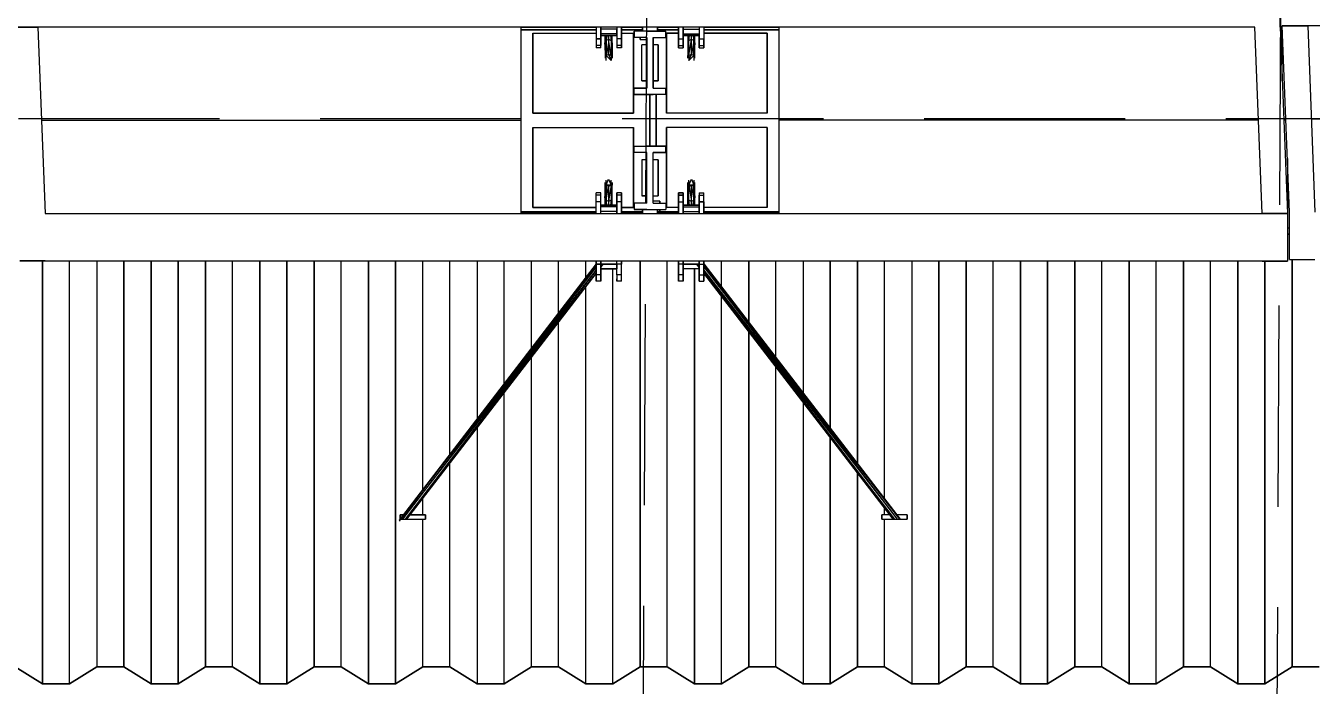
# Model space of a CAD drawing. Header units: millimetres. Extents: x -4997 to -4876, y -8737 to -8661.
# Drawn here: x -4962.114 to -4958.055, y -8702.814 to -8700.73 of the extents above; entities that cross this region are included whole.
import ezdxf

# ---------------------------------------------------------------- set-up
doc = ezdxf.new("R2010")
doc.units = ezdxf.units.MM
doc.header["$LTSCALE"] = 0.1
doc.linetypes.add('HIDDEN', pattern=[9.525, 6.35, -3.175])
for name, color, linetype in [('cobertura nova', 4, 'Continuous'), ('hachuras cobertura', 251, 'Continuous'), ('imagem', 7, 'Continuous'), ('layout cobertura', 251, 'Continuous')]:
    doc.layers.add(name, color=color, linetype=linetype)
picture_1 = doc.add_image_def('image1.jpg', size_in_pixel=(1920, 1080))

msp = doc.modelspace()

# ---------------------------------------------------------------- linework, layer by layer
at = {"layer": 'cobertura nova'}
for p, q in [((-4958.1558, -8700.5846), (-4958.1558, -8700.7346)), ((-4958.1558, -8700.5846), (-4958.1558, -8700.7346)), ((-4958.1558, -8700.7346), (-4958.1558, -8700.5846)), ((-4958.1262, -8701.3178), (-4958.1492, -8700.7299)), ((-4958.1492, -8700.7299), (-4958.0692, -8700.7299)), ((-4958.0692, -8700.7299), (-4958.1492, -8700.7299)), ((-4958.0692, -8700.7299), (-4958.1492, -8700.7299)), ((-4958.1492, -8700.7299), (-4958.0692, -8700.7299)), ((-4958.1492, -8700.7299), (-4958.1492, -8700.7299)), ((-4958.1492, -8700.9035), (-4958.1492, -8700.73)), ((-4958.0692, -8700.7299), (-4958.0462, -8701.3178)), ((-4954.2292, -8700.73), (-4958.0692, -8700.7299)), ((-4962.0758, -8700.7346), (-4962.1558, -8700.7346)), ((-4962.1558, -8700.7346), (-4962.0758, -8700.7346)), ((-4958.2358, -8700.7346), (-4962.0758, -8700.7346)), ((-4962.0758, -8700.7346), (-4962.0528, -8701.3224)), ((-4960.5514, -8700.7346), (-4960.3143, -8700.7346)), ((-4960.5514, -8700.7346), (-4960.5514, -8701.0285)), ((-4960.5514, -8700.7427), (-4960.3143, -8700.7427)), ((-4960.3143, -8700.7427), (-4960.5514, -8700.7427)), ((-4960.5142, -8701.0057), (-4960.5142, -8700.7532)), ((-4960.5142, -8700.7532), (-4960.3143, -8700.7533)), ((-4960.5142, -8701.0057), (-4960.5142, -8700.7532)), ((-4960.5142, -8700.7532), (-4960.5142, -8701.0057)), ((-4960.3143, -8700.7346), (-4960.3143, -8700.7714)), ((-4960.3143, -8700.7714), (-4960.3143, -8700.7928)), ((-4960.2998, -8700.7714), (-4960.3143, -8700.7714)), ((-4960.3143, -8700.7714), (-4960.2998, -8700.7714)), ((-4960.2998, -8700.7714), (-4960.2998, -8700.7346)), ((-4960.2998, -8700.7346), (-4960.2998, -8700.7714)), ((-4960.2487, -8700.7405), (-4960.2998, -8700.7405)), ((-4960.2487, -8700.756), (-4960.2998, -8700.756)), ((-4960.2487, -8700.7609), (-4960.2998, -8700.7609)), ((-4960.2998, -8700.7609), (-4960.2487, -8700.7609)), ((-4960.2998, -8700.7928), (-4960.2998, -8700.7714)), ((-4960.2998, -8700.7714), (-4960.2998, -8700.7928)), ((-4960.2863, -8700.7609), (-4960.2863, -8700.7839)), ((-4960.283, -8700.7609), (-4960.283, -8700.7765)), ((-4960.275, -8700.7734), (-4960.283, -8700.7765)), ((-4960.275, -8700.7734), (-4960.2764, -8700.7609)), ((-4960.275, -8700.7609), (-4960.275, -8700.7734)), ((-4960.2671, -8700.7765), (-4960.275, -8700.7734)), ((-4960.2671, -8700.8243), (-4960.275, -8700.7734)), ((-4960.275, -8700.7734), (-4960.275, -8700.8211)), ((-4960.2687, -8700.7609), (-4960.2671, -8700.7765)), ((-4960.2671, -8700.7609), (-4960.2671, -8700.7765)), ((-4960.2638, -8700.7839), (-4960.2638, -8700.7609)), ((-4960.2487, -8700.7346), (-4960.2487, -8700.7714)), ((-4960.2487, -8700.756), (-4960.2487, -8700.7405)), ((-4960.2487, -8700.7609), (-4960.2487, -8700.756)), ((-4960.2487, -8700.7714), (-4960.2487, -8700.7928)), ((-4960.2343, -8700.7714), (-4960.2487, -8700.7714)), ((-4960.2343, -8700.7346), (-4960.2343, -8700.7714)), ((-4960.2343, -8700.7714), (-4960.2343, -8700.7346)), ((-4960.2343, -8700.7346), (-4960.1678, -8700.7346)), ((-4960.2343, -8700.7427), (-4960.1678, -8700.7427)), ((-4960.1678, -8700.7427), (-4960.2343, -8700.7427)), ((-4960.2343, -8700.7462), (-4960.2343, -8700.7795)), ((-4960.2343, -8700.7533), (-4960.2343, -8700.7533)), ((-4960.2343, -8700.7533), (-4960.1962, -8700.7533)), ((-4960.2343, -8700.7714), (-4960.2343, -8700.7928)), ((-4960.2343, -8700.7928), (-4960.2343, -8700.7714)), ((-4960.1962, -8700.7533), (-4960.1962, -8701.0057)), ((-4960.1962, -8700.7533), (-4960.1962, -8701.0057)), ((-4960.1962, -8701.0057), (-4960.1962, -8700.7533)), ((-4960.1962, -8700.7667), (-4960.1943, -8700.7667)), ((-4960.1943, -8700.7472), (-4960.1943, -8700.7672)), ((-4960.1543, -8700.7472), (-4960.1943, -8700.7472)), ((-4960.1943, -8700.7672), (-4960.1943, -8700.7472)), ((-4960.1543, -8700.7672), (-4960.1943, -8700.7672)), ((-4960.1755, -8700.7472), (-4960.1755, -8700.7427)), ((-4960.1755, -8700.7427), (-4960.1755, -8700.7472)), ((-4960.1755, -8700.7729), (-4960.1755, -8700.7672)), ((-4960.1755, -8700.7672), (-4960.1755, -8700.7729)), ((-4960.1755, -8700.7729), (-4960.1543, -8700.7729)), ((-4960.1755, -8700.7729), (-4960.1543, -8700.7729)), ((-4960.1678, -8700.7472), (-4960.1678, -8700.7346)), ((-4960.1678, -8700.7472), (-4960.1678, -8700.7346)), ((-4960.1678, -8700.7346), (-4960.1678, -8700.7472)), ((-4960.1343, -8700.7472), (-4960.1543, -8700.7472)), ((-4960.1543, -8700.7472), (-4960.1343, -8700.7472)), ((-4960.1543, -8700.9272), (-4960.1543, -8700.7672)), ((-4960.1543, -8700.7672), (-4960.1543, -8700.9272)), ((-4960.1208, -8700.7472), (-4960.1443, -8700.7472)), ((-4960.136, -8700.7472), (-4960.136, -8700.7472)), ((-4960.136, -8700.7472), (-4960.136, -8700.7472)), ((-4960.0943, -8700.7472), (-4960.1343, -8700.7472)), ((-4960.0943, -8700.7472), (-4960.1343, -8700.7472)), ((-4960.1343, -8700.7472), (-4960.0943, -8700.7472)), ((-4960.1343, -8700.7672), (-4960.0943, -8700.7672)), ((-4960.1343, -8700.7672), (-4960.1343, -8700.9272)), ((-4960.1343, -8700.9272), (-4960.1343, -8700.7672)), ((-4960.1208, -8700.7346), (-4960.0543, -8700.7346)), ((-4960.1208, -8700.7346), (-4960.1208, -8700.7472)), ((-4960.1208, -8700.7472), (-4960.1208, -8700.7346)), ((-4960.1208, -8700.7427), (-4960.0543, -8700.7427)), ((-4960.0543, -8700.7427), (-4960.1208, -8700.7427)), ((-4960.1208, -8700.7472), (-4960.0943, -8700.7472)), ((-4960.0943, -8700.7672), (-4960.0943, -8700.7472)), ((-4960.0943, -8700.7672), (-4960.0943, -8700.7472)), ((-4960.0943, -8700.7667), (-4960.0924, -8700.7667)), ((-4960.0924, -8700.7533), (-4960.0543, -8700.7533)), ((-4960.0543, -8700.7533), (-4960.0924, -8700.7533)), ((-4960.0924, -8701.0057), (-4960.0924, -8700.7533)), ((-4960.0924, -8701.0057), (-4960.0924, -8700.7533)), ((-4960.0924, -8700.7533), (-4960.0924, -8701.0057)), ((-4960.0543, -8700.7714), (-4960.0543, -8700.7346)), ((-4960.0543, -8700.7346), (-4960.0543, -8700.7714)), ((-4960.0543, -8700.7462), (-4960.0543, -8700.7346)), ((-4960.0543, -8700.7795), (-4960.0543, -8700.7462)), ((-4960.0543, -8700.7714), (-4960.0398, -8700.7714)), ((-4960.0543, -8700.7928), (-4960.0543, -8700.7714)), ((-4960.0543, -8700.7714), (-4960.0543, -8700.7928)), ((-4960.0399, -8700.7714), (-4960.0399, -8700.7346)), ((-4960.0399, -8700.7928), (-4960.0399, -8700.7714)), ((-4960.0398, -8700.7346), (-4960.0398, -8700.7714)), ((-4960.0398, -8700.7405), (-4959.9887, -8700.7405)), ((-4960.0398, -8700.756), (-4960.0398, -8700.7405)), ((-4960.0398, -8700.756), (-4959.9887, -8700.756)), ((-4960.0398, -8700.7609), (-4960.0398, -8700.756)), ((-4959.9887, -8700.7609), (-4960.0398, -8700.7609)), ((-4960.0398, -8700.7609), (-4959.9887, -8700.7609)), ((-4960.0398, -8700.7795), (-4960.0398, -8700.7714)), ((-4960.0398, -8700.7714), (-4960.0398, -8700.7928)), ((-4960.0248, -8700.7609), (-4960.0248, -8700.7839)), ((-4960.0215, -8700.7765), (-4960.0199, -8700.7609)), ((-4960.0215, -8700.7765), (-4960.0215, -8700.7609)), ((-4960.0215, -8700.8243), (-4960.0135, -8700.7734)), ((-4960.0135, -8700.7734), (-4960.0215, -8700.7765)), ((-4960.0135, -8700.7734), (-4960.0135, -8700.7609)), ((-4960.0135, -8700.7734), (-4960.0121, -8700.7609)), ((-4960.0056, -8700.7765), (-4960.0135, -8700.7734)), ((-4960.0135, -8700.8211), (-4960.0135, -8700.7734)), ((-4960.0056, -8700.7765), (-4960.0056, -8700.7609)), ((-4960.0023, -8700.7839), (-4960.0023, -8700.7609)), ((-4959.9887, -8700.7346), (-4959.9887, -8700.7714)), ((-4959.9887, -8700.7795), (-4959.9887, -8700.7609)), ((-4959.9887, -8700.7714), (-4959.9743, -8700.7714)), ((-4959.9887, -8700.7928), (-4959.9887, -8700.7714)), ((-4959.9887, -8700.7714), (-4959.9887, -8700.7928)), ((-4959.9743, -8700.7346), (-4959.9743, -8700.7714)), ((-4959.9743, -8700.7346), (-4959.7371, -8700.7346)), ((-4959.9743, -8700.7427), (-4959.7371, -8700.7427)), ((-4959.7371, -8700.7427), (-4959.9743, -8700.7427)), ((-4959.9743, -8700.7533), (-4959.7744, -8700.7533)), ((-4959.7744, -8700.7533), (-4959.9743, -8700.7533)), ((-4959.9743, -8700.7714), (-4959.9743, -8700.7928)), ((-4959.9743, -8700.7928), (-4959.9743, -8700.7714)), ((-4959.9743, -8700.7714), (-4959.9743, -8700.7795)), ((-4959.7744, -8700.7533), (-4959.7744, -8701.0057)), ((-4959.7744, -8701.0057), (-4959.7744, -8700.7533)), ((-4959.7744, -8700.7533), (-4959.7744, -8701.0057)), ((-4959.7371, -8701.0285), (-4959.7371, -8700.7346)), ((-4958.2128, -8701.3225), (-4958.2358, -8700.7346)), ((-4958.1558, -8700.7346), (-4958.1328, -8701.3225)), ((-4960.3143, -8700.7928), (-4960.3143, -8700.7996)), ((-4960.2998, -8700.7928), (-4960.3143, -8700.7928)), ((-4960.2998, -8700.7996), (-4960.3143, -8700.7996)), ((-4960.2998, -8700.7996), (-4960.2998, -8700.7928)), ((-4960.283, -8700.7765), (-4960.2863, -8700.7839)), ((-4960.2863, -8700.7839), (-4960.2862, -8700.8321)), ((-4960.283, -8700.8243), (-4960.2863, -8700.7839)), ((-4960.283, -8700.7765), (-4960.283, -8700.8243)), ((-4960.275, -8700.8211), (-4960.283, -8700.7765)), ((-4960.2671, -8700.7765), (-4960.2671, -8700.8243)), ((-4960.2671, -8700.7765), (-4960.2638, -8700.8321)), ((-4960.2638, -8700.7839), (-4960.2671, -8700.7765)), ((-4960.2638, -8700.7839), (-4960.2638, -8700.8321)), ((-4960.2487, -8700.7928), (-4960.2487, -8700.7996)), ((-4960.2343, -8700.7928), (-4960.2487, -8700.7928)), ((-4960.2343, -8700.7996), (-4960.2487, -8700.7996)), ((-4960.2343, -8700.7795), (-4960.2343, -8700.7996)), ((-4960.2343, -8700.7928), (-4960.2343, -8700.7996)), ((-4960.2343, -8700.7996), (-4960.2343, -8700.7928)), ((-4960.1543, -8700.7902), (-4960.1701, -8700.7902)), ((-4960.1701, -8700.9041), (-4960.1701, -8700.7902)), ((-4960.1184, -8700.7902), (-4960.1343, -8700.7902)), ((-4960.1184, -8700.7902), (-4960.1184, -8700.9042)), ((-4960.1184, -8700.9042), (-4960.1184, -8700.7902)), ((-4960.1184, -8700.7902), (-4960.1184, -8700.9042)), ((-4960.0543, -8700.7996), (-4960.0543, -8700.7795)), ((-4960.0543, -8700.7928), (-4960.0398, -8700.7928)), ((-4960.0543, -8700.7996), (-4960.0543, -8700.7928)), ((-4960.0543, -8700.7928), (-4960.0543, -8700.7996)), ((-4960.0543, -8700.7996), (-4960.0398, -8700.7996)), ((-4960.0399, -8700.7996), (-4960.0399, -8700.7928)), ((-4960.0398, -8700.7795), (-4960.0398, -8700.7795)), ((-4960.0398, -8700.7996), (-4960.0398, -8700.7795)), ((-4960.0398, -8700.7795), (-4960.0398, -8700.7795)), ((-4960.0398, -8700.7928), (-4960.0398, -8700.7996)), ((-4960.0248, -8700.8321), (-4960.0215, -8700.7765)), ((-4960.0215, -8700.7765), (-4960.0248, -8700.7839)), ((-4960.0248, -8700.7839), (-4960.0248, -8700.8321)), ((-4960.0215, -8700.8243), (-4960.0215, -8700.7765)), ((-4960.0056, -8700.7765), (-4960.0135, -8700.8211)), ((-4960.0056, -8700.8243), (-4960.0056, -8700.7765)), ((-4960.0023, -8700.7839), (-4960.0056, -8700.7765)), ((-4960.0023, -8700.7839), (-4960.0056, -8700.8243)), ((-4960.0023, -8700.8321), (-4960.0023, -8700.7839)), ((-4959.9887, -8700.7996), (-4959.9887, -8700.7795)), ((-4959.9887, -8700.7928), (-4959.9743, -8700.7928)), ((-4959.9887, -8700.7996), (-4959.9887, -8700.7928)), ((-4959.9887, -8700.7928), (-4959.9887, -8700.7996)), ((-4959.9887, -8700.7996), (-4959.9743, -8700.7996)), ((-4959.9743, -8700.7795), (-4959.9743, -8700.7996)), ((-4959.9743, -8700.7928), (-4959.9743, -8700.7996)), ((-4959.9743, -8700.7996), (-4959.9743, -8700.7928)), ((-4960.283, -8700.8243), (-4960.2862, -8700.8321)), ((-4960.275, -8700.8211), (-4960.283, -8700.8243)), ((-4960.283, -8700.8243), (-4960.2671, -8700.8399)), ((-4960.283, -8700.8399), (-4960.283, -8700.8243)), ((-4960.2671, -8700.8243), (-4960.275, -8700.8211)), ((-4960.275, -8700.8211), (-4960.2671, -8700.8399)), ((-4960.2638, -8700.8321), (-4960.2671, -8700.8243)), ((-4960.2671, -8700.8243), (-4960.2671, -8700.8399)), ((-4960.0215, -8700.8243), (-4960.0248, -8700.8321)), ((-4960.0135, -8700.8211), (-4960.0215, -8700.8243)), ((-4960.0215, -8700.8399), (-4960.0135, -8700.8211)), ((-4960.0215, -8700.8243), (-4960.0215, -8700.8399)), ((-4960.0215, -8700.8399), (-4960.0056, -8700.8243)), ((-4960.0056, -8700.8243), (-4960.0135, -8700.8211)), ((-4960.0023, -8700.8321), (-4960.0056, -8700.8243)), ((-4960.0056, -8700.8243), (-4960.0056, -8700.8399)), ((-4960.1943, -8700.9277), (-4960.1962, -8700.9277)), ((-4960.1962, -8700.9277), (-4960.1943, -8700.9277)), ((-4960.1543, -8700.9272), (-4960.1943, -8700.9272)), ((-4960.1943, -8700.9472), (-4960.1943, -8700.9272)), ((-4960.1943, -8700.9272), (-4960.1543, -8700.9272)), ((-4960.1701, -8700.9041), (-4960.1543, -8700.9041)), ((-4960.1543, -8700.9041), (-4960.1701, -8700.9041)), ((-4960.1701, -8700.9041), (-4960.1543, -8700.9041)), ((-4960.1343, -8700.9042), (-4960.1184, -8700.9042)), ((-4960.1184, -8700.9042), (-4960.1343, -8700.9042)), ((-4960.1184, -8700.9042), (-4960.1343, -8700.9042)), ((-4960.1343, -8700.9272), (-4960.0943, -8700.9272)), ((-4960.0943, -8700.9472), (-4960.0943, -8700.9272)), ((-4960.0943, -8700.9272), (-4960.0943, -8700.9472)), ((-4960.0924, -8700.9277), (-4960.0943, -8700.9277)), ((-4960.0943, -8700.9277), (-4960.0924, -8700.9277)), ((-4960.1943, -8700.9472), (-4960.1543, -8700.9472)), ((-4960.1543, -8700.9472), (-4960.1943, -8700.9472)), ((-4960.1543, -8700.9472), (-4960.1943, -8700.9472)), ((-4960.1943, -8700.9472), (-4960.1543, -8700.9472)), ((-4960.1343, -8700.9472), (-4960.1543, -8700.9472)), ((-4960.1443, -8700.9472), (-4960.1543, -8700.9472)), ((-4960.1543, -8700.9472), (-4960.1343, -8700.9472)), ((-4960.1443, -8700.9472), (-4960.1443, -8701.0999)), ((-4960.1443, -8701.0999), (-4960.1443, -8700.9472)), ((-4960.1443, -8701.1099), (-4960.1443, -8700.9572)), ((-4960.1443, -8700.9572), (-4960.1443, -8701.0999)), ((-4960.0943, -8700.9472), (-4960.1343, -8700.9472)), ((-4960.1243, -8701.0999), (-4960.1243, -8700.9472)), ((-4960.1243, -8700.9472), (-4960.1243, -8700.9572)), ((-4960.1243, -8700.9572), (-4960.1243, -8701.1099)), ((-4960.1243, -8700.9572), (-4960.1243, -8701.0999)), ((-4960.1962, -8701.0057), (-4960.5142, -8701.0057)), ((-4960.5142, -8701.0057), (-4960.1962, -8701.0057)), ((-4959.7744, -8701.0057), (-4960.0924, -8701.0057)), ((-4959.7744, -8701.0057), (-4960.0924, -8701.0057)), ((-4962.0643, -8701.0285), (-4960.5514, -8701.0285)), ((-4960.5514, -8701.0285), (-4960.5514, -8701.3224)), ((-4960.5142, -8701.3038), (-4960.5142, -8701.0513)), ((-4960.5142, -8701.0513), (-4960.5142, -8701.3038)), ((-4960.5142, -8701.3038), (-4960.5142, -8701.0513)), ((-4960.5142, -8701.0513), (-4960.1962, -8701.0513)), ((-4960.1962, -8701.0513), (-4960.1962, -8701.3038)), ((-4960.1962, -8701.0513), (-4960.1962, -8701.3038)), ((-4960.1962, -8701.3038), (-4960.1962, -8701.0513)), ((-4959.7744, -8701.0513), (-4960.0924, -8701.0513)), ((-4960.0924, -8701.3038), (-4960.0924, -8701.0513)), ((-4960.0924, -8701.3038), (-4960.0924, -8701.0513)), ((-4960.0924, -8701.0513), (-4960.0924, -8701.3038)), ((-4959.7744, -8701.0513), (-4959.7744, -8701.3038)), ((-4959.7744, -8701.0513), (-4959.7744, -8701.3038)), ((-4959.7744, -8701.3038), (-4959.7744, -8701.0513)), ((-4958.2243, -8701.0285), (-4959.7371, -8701.0285)), ((-4959.7371, -8701.3224), (-4959.7371, -8701.0285)), ((-4958.1445, -8701.0239), (-4958.1377, -8701.0239)), ((-4958.1375, -8701.0285), (-4958.1443, -8701.0285)), ((-4958.0577, -8701.0239), (-4956.5448, -8701.0239)), ((-4960.1943, -8701.1294), (-4960.1962, -8701.1294)), ((-4960.1943, -8701.1299), (-4960.1943, -8701.1099)), ((-4960.1943, -8701.1099), (-4960.1543, -8701.1099)), ((-4960.1543, -8701.1299), (-4960.1943, -8701.1299)), ((-4960.1543, -8701.1099), (-4960.1343, -8701.1099)), ((-4960.1543, -8701.1099), (-4960.1443, -8701.1099)), ((-4960.1343, -8701.1099), (-4960.1543, -8701.1099)), ((-4960.1543, -8701.2899), (-4960.1543, -8701.1299)), ((-4960.1443, -8701.0999), (-4960.1443, -8701.1099)), ((-4960.1443, -8701.1099), (-4960.1443, -8701.0999)), ((-4960.1443, -8701.0999), (-4960.1443, -8701.1099)), ((-4960.1343, -8701.1099), (-4960.0943, -8701.1099)), ((-4960.0943, -8701.1099), (-4960.1343, -8701.1099)), ((-4960.1343, -8701.1529), (-4960.1343, -8701.1299)), ((-4960.1343, -8701.1299), (-4960.0943, -8701.1299)), ((-4960.1343, -8701.2899), (-4960.1343, -8701.1299)), ((-4960.0943, -8701.1299), (-4960.1343, -8701.1299)), ((-4960.1243, -8701.0999), (-4960.1243, -8701.1099)), ((-4960.1243, -8701.1099), (-4960.1243, -8701.0999)), ((-4960.1243, -8701.1099), (-4960.1243, -8701.0999)), ((-4960.0943, -8701.1099), (-4960.1243, -8701.1099)), ((-4960.1243, -8701.1099), (-4960.0943, -8701.1099)), ((-4960.0943, -8701.1299), (-4960.0943, -8701.1099)), ((-4960.0943, -8701.1099), (-4960.0943, -8701.1299)), ((-4960.0924, -8701.1294), (-4960.0943, -8701.1294)), ((-4960.1701, -8701.1529), (-4960.1701, -8701.2668)), ((-4960.1543, -8701.1529), (-4960.1701, -8701.1529)), ((-4960.1701, -8701.1529), (-4960.1701, -8701.2668)), ((-4960.1184, -8701.1529), (-4960.1343, -8701.1529)), ((-4960.1184, -8701.1529), (-4960.1184, -8701.2668)), ((-4960.1184, -8701.2668), (-4960.1184, -8701.1529)), ((-4958.1328, -8701.149), (-4958.1328, -8701.3739)), ((-4960.283, -8701.2327), (-4960.275, -8701.2139)), ((-4960.283, -8701.2327), (-4960.283, -8701.2172)), ((-4960.275, -8701.2139), (-4960.2671, -8701.2327)), ((-4960.2671, -8701.2327), (-4960.2671, -8701.2172)), ((-4960.0215, -8701.2327), (-4960.0136, -8701.2139)), ((-4960.0215, -8701.2327), (-4960.0215, -8701.2172)), ((-4960.0136, -8701.2139), (-4960.0056, -8701.2327)), ((-4960.0056, -8701.2172), (-4960.0056, -8701.2327)), ((-4960.2998, -8701.2574), (-4960.3143, -8701.2574)), ((-4960.3143, -8701.2642), (-4960.3143, -8701.2574)), ((-4960.2998, -8701.2642), (-4960.2998, -8701.2574)), ((-4960.2863, -8701.2249), (-4960.2863, -8701.2731)), ((-4960.2863, -8701.2249), (-4960.283, -8701.2327)), ((-4960.2863, -8701.2731), (-4960.283, -8701.2327)), ((-4960.283, -8701.2327), (-4960.283, -8701.2805)), ((-4960.283, -8701.2327), (-4960.275, -8701.2359)), ((-4960.2671, -8701.2327), (-4960.283, -8701.2327)), ((-4960.283, -8701.2805), (-4960.275, -8701.2359)), ((-4960.275, -8701.2359), (-4960.2671, -8701.2327)), ((-4960.2671, -8701.2327), (-4960.275, -8701.2836)), ((-4960.275, -8701.2359), (-4960.275, -8701.2836)), ((-4960.2671, -8701.2327), (-4960.2638, -8701.2249)), ((-4960.2638, -8701.2249), (-4960.2671, -8701.2805)), ((-4960.2671, -8701.2327), (-4960.2671, -8701.2805)), ((-4960.2638, -8701.2731), (-4960.2638, -8701.2249)), ((-4960.2343, -8701.2574), (-4960.2487, -8701.2574)), ((-4960.2487, -8701.2642), (-4960.2487, -8701.2574)), ((-4960.2487, -8701.2574), (-4960.2487, -8701.2642)), ((-4960.2487, -8701.2775), (-4960.2487, -8701.2574)), ((-4960.2343, -8701.2574), (-4960.2343, -8701.2642)), ((-4960.2343, -8701.2642), (-4960.2343, -8701.2574)), ((-4960.0398, -8701.2574), (-4960.0543, -8701.2574)), ((-4960.0543, -8701.2574), (-4960.0543, -8701.2642)), ((-4960.0543, -8701.2574), (-4960.0398, -8701.2574)), ((-4960.0543, -8701.2642), (-4960.0543, -8701.2574)), ((-4960.0398, -8701.2642), (-4960.0398, -8701.2574)), ((-4960.0398, -8701.2574), (-4960.0398, -8701.2775)), ((-4960.0398, -8701.2574), (-4960.0398, -8701.2642)), ((-4960.0248, -8701.2249), (-4960.0215, -8701.2327)), ((-4960.0215, -8701.2805), (-4960.0248, -8701.2249)), ((-4960.0248, -8701.2731), (-4960.0248, -8701.2249)), ((-4960.0215, -8701.2805), (-4960.0215, -8701.2327)), ((-4960.0215, -8701.2327), (-4960.0135, -8701.2836)), ((-4960.0215, -8701.2327), (-4960.0136, -8701.2359)), ((-4960.0056, -8701.2327), (-4960.0215, -8701.2327)), ((-4960.0136, -8701.2359), (-4960.0056, -8701.2327)), ((-4960.0135, -8701.2836), (-4960.0136, -8701.2359)), ((-4960.0136, -8701.2359), (-4960.0056, -8701.2805)), ((-4960.0056, -8701.2327), (-4960.0023, -8701.2249)), ((-4960.0056, -8701.2805), (-4960.0056, -8701.2327)), ((-4960.0056, -8701.2327), (-4960.0023, -8701.2731)), ((-4960.0023, -8701.2731), (-4960.0023, -8701.2249)), ((-4959.9887, -8701.2574), (-4959.9743, -8701.2574)), ((-4959.9887, -8701.2574), (-4959.9887, -8701.2642)), ((-4959.9743, -8701.2642), (-4959.9743, -8701.2574)), ((-4960.2998, -8701.2642), (-4960.3143, -8701.2642)), ((-4960.3143, -8701.2857), (-4960.3143, -8701.2642)), ((-4960.2998, -8701.2857), (-4960.3143, -8701.2857)), ((-4960.3143, -8701.3224), (-4960.3143, -8701.2857)), ((-4960.2998, -8701.2857), (-4960.2998, -8701.2642)), ((-4960.2998, -8701.3224), (-4960.2998, -8701.2857)), ((-4960.2998, -8701.2962), (-4960.2487, -8701.2962)), ((-4960.2487, -8701.2962), (-4960.2998, -8701.2962)), ((-4960.2487, -8701.3011), (-4960.2998, -8701.3011)), ((-4960.2863, -8701.2731), (-4960.283, -8701.2805)), ((-4960.2863, -8701.2731), (-4960.2863, -8701.2962)), ((-4960.283, -8701.2805), (-4960.283, -8701.2962)), ((-4960.283, -8701.2805), (-4960.275, -8701.2836)), ((-4960.275, -8701.2836), (-4960.2764, -8701.2962)), ((-4960.275, -8701.2836), (-4960.2671, -8701.2805)), ((-4960.275, -8701.2836), (-4960.275, -8701.2962)), ((-4960.2671, -8701.2805), (-4960.2687, -8701.2962)), ((-4960.2671, -8701.2805), (-4960.2638, -8701.2731)), ((-4960.2671, -8701.2805), (-4960.2671, -8701.2962)), ((-4960.2647, -8701.2962), (-4960.2638, -8701.2731)), ((-4960.2638, -8701.2962), (-4960.2638, -8701.2731)), ((-4960.2343, -8701.2642), (-4960.2487, -8701.2642)), ((-4960.2487, -8701.2857), (-4960.2487, -8701.2642)), ((-4960.2487, -8701.2642), (-4960.2487, -8701.2857)), ((-4960.2487, -8701.2962), (-4960.2487, -8701.2775)), ((-4960.2343, -8701.2857), (-4960.2487, -8701.2857)), ((-4960.2487, -8701.3224), (-4960.2487, -8701.2857)), ((-4960.2487, -8701.2857), (-4960.2487, -8701.3224)), ((-4960.2487, -8701.2962), (-4960.2487, -8701.3011)), ((-4960.2487, -8701.3011), (-4960.2487, -8701.3165)), ((-4960.2343, -8701.2642), (-4960.2343, -8701.2857)), ((-4960.2343, -8701.2857), (-4960.2343, -8701.2642)), ((-4960.2343, -8701.2857), (-4960.2343, -8701.3224)), ((-4960.2343, -8701.3224), (-4960.2343, -8701.2857)), ((-4960.1943, -8701.2904), (-4960.1962, -8701.2904)), ((-4960.1943, -8701.2904), (-4960.1962, -8701.2904)), ((-4960.1543, -8701.2899), (-4960.1943, -8701.2899)), ((-4960.1943, -8701.2899), (-4960.1943, -8701.3099)), ((-4960.1943, -8701.2899), (-4960.1943, -8701.3099)), ((-4960.1543, -8701.2899), (-4960.1943, -8701.2899)), ((-4960.1543, -8701.2668), (-4960.1701, -8701.2668)), ((-4960.1701, -8701.2668), (-4960.1543, -8701.2668)), ((-4960.1543, -8701.2668), (-4960.1701, -8701.2668)), ((-4960.1701, -8701.2668), (-4960.1543, -8701.2668)), ((-4960.1343, -8701.2841), (-4960.1343, -8701.2668)), ((-4960.1343, -8701.2668), (-4960.1184, -8701.2668)), ((-4960.113, -8701.2841), (-4960.1343, -8701.2841)), ((-4960.113, -8701.2841), (-4960.1343, -8701.2841)), ((-4960.1343, -8701.2899), (-4960.0943, -8701.2899)), ((-4960.113, -8701.2899), (-4960.113, -8701.2841)), ((-4960.113, -8701.2841), (-4960.113, -8701.2899)), ((-4960.113, -8701.2899), (-4960.113, -8701.2841)), ((-4960.0943, -8701.2899), (-4960.0943, -8701.3099)), ((-4960.0924, -8701.2904), (-4960.0943, -8701.2904)), ((-4960.0924, -8701.2904), (-4960.0943, -8701.2904)), ((-4960.0543, -8701.2642), (-4960.0398, -8701.2642)), ((-4960.0543, -8701.2857), (-4960.0543, -8701.2642)), ((-4960.0543, -8701.2642), (-4960.0543, -8701.2642)), ((-4960.0543, -8701.2642), (-4960.0543, -8701.2642)), ((-4960.0543, -8701.2642), (-4960.0542, -8701.2857)), ((-4960.0398, -8701.2642), (-4960.0543, -8701.2642)), ((-4960.0543, -8701.2857), (-4960.0398, -8701.2857)), ((-4960.0543, -8701.3224), (-4960.0543, -8701.2857)), ((-4960.0542, -8701.2857), (-4960.0542, -8701.3224)), ((-4960.0398, -8701.2642), (-4960.0398, -8701.2857)), ((-4960.0398, -8701.2857), (-4960.0398, -8701.2642)), ((-4960.0398, -8701.2775), (-4960.0398, -8701.2962)), ((-4960.0398, -8701.2857), (-4960.0398, -8701.3224)), ((-4960.0398, -8701.3224), (-4960.0398, -8701.2857)), ((-4960.0398, -8701.2962), (-4959.9887, -8701.2962)), ((-4960.0398, -8701.3011), (-4960.0398, -8701.2962)), ((-4959.9887, -8701.2962), (-4960.0398, -8701.2962)), ((-4960.0398, -8701.2962), (-4960.0398, -8701.2962)), ((-4960.0398, -8701.3011), (-4959.9887, -8701.3011)), ((-4960.0398, -8701.3165), (-4960.0398, -8701.3011)), ((-4960.0248, -8701.2962), (-4960.0248, -8701.2731)), ((-4960.0248, -8701.2731), (-4960.0239, -8701.2962)), ((-4960.0248, -8701.2731), (-4960.0215, -8701.2805)), ((-4960.0215, -8701.2805), (-4960.0135, -8701.2836)), ((-4960.0199, -8701.2962), (-4960.0215, -8701.2805)), ((-4960.0215, -8701.2962), (-4960.0215, -8701.2805)), ((-4960.0135, -8701.2836), (-4960.0056, -8701.2805)), ((-4960.0135, -8701.2962), (-4960.0135, -8701.2836)), ((-4960.0135, -8701.2836), (-4960.0121, -8701.2962)), ((-4960.0056, -8701.2805), (-4960.0023, -8701.2731)), ((-4960.0056, -8701.2962), (-4960.0056, -8701.2805)), ((-4960.0056, -8701.2805), (-4960.0048, -8701.2962)), ((-4960.0023, -8701.2962), (-4960.0023, -8701.2731)), ((-4959.9887, -8701.2642), (-4959.9743, -8701.2642)), ((-4959.9887, -8701.2857), (-4959.9887, -8701.2642)), ((-4959.9887, -8701.2642), (-4959.9887, -8701.2857)), ((-4959.9887, -8701.2775), (-4959.9887, -8701.2962)), ((-4959.9743, -8701.2857), (-4959.9887, -8701.2857)), ((-4959.9887, -8701.2857), (-4959.9887, -8701.3224)), ((-4959.9887, -8701.2857), (-4959.9743, -8701.2857)), ((-4959.9887, -8701.3224), (-4959.9887, -8701.2857)), ((-4959.9887, -8701.2975), (-4959.9887, -8701.3011)), ((-4959.9887, -8701.3011), (-4959.9887, -8701.3165)), ((-4959.9743, -8701.2857), (-4959.9743, -8701.2642)), ((-4959.9743, -8701.3224), (-4959.9743, -8701.2857)), ((-4959.9743, -8701.2857), (-4959.9743, -8701.3108)), ((-4959.9743, -8701.2857), (-4959.9743, -8701.3224)), ((-4962.0528, -8701.3224), (-4958.2128, -8701.3225)), ((-4960.5514, -8701.3173), (-4960.3143, -8701.3173)), ((-4960.3143, -8701.3173), (-4960.5514, -8701.3173)), ((-4960.3143, -8701.3224), (-4960.5514, -8701.3224)), ((-4960.3143, -8701.3038), (-4960.5142, -8701.3038)), ((-4960.5142, -8701.3038), (-4960.3143, -8701.3038)), ((-4960.2487, -8701.3165), (-4960.2998, -8701.3165)), ((-4960.1962, -8701.3038), (-4960.2343, -8701.3038)), ((-4960.2343, -8701.3038), (-4960.1962, -8701.3038)), ((-4960.2343, -8701.3173), (-4960.1678, -8701.3173)), ((-4960.1678, -8701.3173), (-4960.2343, -8701.3173)), ((-4960.1678, -8701.3224), (-4960.2343, -8701.3224)), ((-4960.1678, -8701.3099), (-4960.1943, -8701.3099)), ((-4960.1943, -8701.3099), (-4960.1543, -8701.3099)), ((-4960.1543, -8701.3099), (-4960.1943, -8701.3099)), ((-4960.1678, -8701.3224), (-4960.1678, -8701.3099)), ((-4960.1678, -8701.3099), (-4960.1678, -8701.3224)), ((-4960.1543, -8701.3099), (-4960.1343, -8701.3099)), ((-4960.1343, -8701.3099), (-4960.0943, -8701.3099)), ((-4960.1208, -8701.3099), (-4960.1208, -8701.3224)), ((-4960.1208, -8701.3224), (-4960.1208, -8701.3099)), ((-4960.1208, -8701.3173), (-4960.0543, -8701.3173)), ((-4960.0543, -8701.3173), (-4960.1208, -8701.3173)), ((-4960.0543, -8701.3224), (-4960.1208, -8701.3224)), ((-4960.113, -8701.3173), (-4960.113, -8701.3099)), ((-4960.113, -8701.3099), (-4960.113, -8701.3173)), ((-4960.113, -8701.3173), (-4960.113, -8701.3099)), ((-4960.0543, -8701.3038), (-4960.0924, -8701.3038)), ((-4960.0398, -8701.3165), (-4959.9887, -8701.3165)), ((-4959.9887, -8701.3107), (-4959.9887, -8701.3016)), ((-4959.9887, -8701.3108), (-4959.9887, -8701.3108)), ((-4959.9887, -8701.3165), (-4959.9887, -8701.3224)), ((-4959.7744, -8701.3038), (-4959.9743, -8701.3038)), ((-4959.9743, -8701.3108), (-4959.9743, -8701.3224)), ((-4959.9743, -8701.3108), (-4959.9743, -8701.3108)), ((-4959.9743, -8701.3224), (-4959.9743, -8701.3108)), ((-4959.9743, -8701.3173), (-4959.7371, -8701.3173)), ((-4959.7371, -8701.3173), (-4959.9743, -8701.3173)), ((-4959.7371, -8701.3224), (-4959.9743, -8701.3224)), ((-4958.1328, -8701.3225), (-4958.2128, -8701.3225)), ((-4958.2128, -8701.3225), (-4958.1328, -8701.3225)), ((-4958.1328, -8701.3225), (-4958.2128, -8701.3225)), ((-4958.1328, -8701.3225), (-4958.1328, -8701.4725)), ((-4958.1328, -8701.3225), (-4958.1328, -8701.4725)), ((-4958.1328, -8701.3225), (-4958.1328, -8701.3225)), ((-4958.1262, -8701.4678), (-4958.1262, -8701.3178)), ((-4958.1262, -8701.3693), (-4958.1328, -8701.3693)), ((-4958.1262, -8701.3693), (-4958.1328, -8701.3693)), ((-4958.1262, -8701.4678), (-4958.1262, -8701.3693)), ((-4958.1262, -8701.3853), (-4958.1328, -8701.3895)), ((-4958.1328, -8701.3895), (-4958.1262, -8701.3853)), ((-4962.0528, -8701.4724), (-4962.1328, -8701.4724)), ((-4962.1328, -8701.4724), (-4962.0528, -8701.4724)), ((-4962.0528, -8701.4724), (-4958.2128, -8701.4724)), ((-4962.0528, -8701.4724), (-4958.2128, -8701.4725)), ((-4958.2128, -8701.4725), (-4962.0528, -8701.4724)), ((-4960.3143, -8701.4818), (-4960.9359, -8702.29)), ((-4960.3143, -8701.4819), (-4960.932, -8702.2872)), ((-4960.932, -8702.2872), (-4960.3143, -8701.4898)), ((-4960.3143, -8701.4904), (-4960.9247, -8702.2871)), ((-4960.9247, -8702.2871), (-4960.3143, -8701.5018)), ((-4960.9161, -8702.2872), (-4960.3143, -8701.5026)), ((-4960.3143, -8701.4825), (-4960.3143, -8701.4724)), ((-4960.3143, -8701.4724), (-4960.3143, -8701.4825)), ((-4960.2998, -8701.4825), (-4960.3143, -8701.4825)), ((-4960.3143, -8701.4825), (-4960.3143, -8701.4825)), ((-4960.3143, -8701.5158), (-4960.3143, -8701.4825)), ((-4960.3143, -8701.4825), (-4960.2998, -8701.4825)), ((-4960.3143, -8701.4825), (-4960.3143, -8701.5158)), ((-4960.2998, -8701.4825), (-4960.2998, -8701.4724)), ((-4960.2998, -8701.4724), (-4960.2998, -8701.4825)), ((-4960.2998, -8701.5158), (-4960.2998, -8701.4825)), ((-4960.2998, -8701.4825), (-4960.2998, -8701.5158)), ((-4960.2487, -8701.4827), (-4960.2998, -8701.4827)), ((-4960.2998, -8701.4926), (-4960.2922, -8701.4827)), ((-4960.2998, -8701.4929), (-4960.292, -8701.4827)), ((-4960.2998, -8701.4922), (-4960.2924, -8701.4827)), ((-4960.2998, -8701.4827), (-4960.2487, -8701.4827)), ((-4960.2998, -8701.4972), (-4960.2998, -8701.4929)), ((-4960.2998, -8701.4972), (-4960.2487, -8701.4972)), ((-4960.2998, -8701.4972), (-4960.2998, -8701.5077)), ((-4960.2487, -8701.4972), (-4960.2998, -8701.4972)), ((-4960.2487, -8701.4825), (-4960.2487, -8701.4724)), ((-4960.2343, -8701.4825), (-4960.2487, -8701.4825)), ((-4960.2487, -8701.5158), (-4960.2487, -8701.4825)), ((-4960.2487, -8701.4827), (-4960.2487, -8701.4972)), ((-4960.2343, -8701.4724), (-4960.2343, -8701.4825)), ((-4960.2343, -8701.4825), (-4960.2343, -8701.4724)), ((-4960.2343, -8701.5158), (-4960.2343, -8701.4825)), ((-4960.0543, -8701.4825), (-4960.0543, -8701.4724)), ((-4960.0398, -8701.4825), (-4960.0543, -8701.4825)), ((-4960.0543, -8701.5158), (-4960.0543, -8701.4825)), ((-4960.0542, -8701.4724), (-4960.0542, -8701.4825)), ((-4960.0542, -8701.4825), (-4960.0542, -8701.5158)), ((-4960.0398, -8701.4724), (-4960.0398, -8701.4825)), ((-4960.0398, -8701.4825), (-4960.0398, -8701.4724)), ((-4960.0398, -8701.4825), (-4960.0398, -8701.5158)), ((-4960.0398, -8701.5158), (-4960.0398, -8701.4825)), ((-4959.9887, -8701.4827), (-4960.0398, -8701.4827)), ((-4960.0398, -8701.4827), (-4959.9887, -8701.4827)), ((-4960.0398, -8701.4972), (-4960.0398, -8701.5077)), ((-4959.9887, -8701.4972), (-4960.0398, -8701.4972)), ((-4959.9966, -8701.4827), (-4959.9887, -8701.4929)), ((-4959.9887, -8701.4926), (-4959.9963, -8701.4827)), ((-4959.9961, -8701.4827), (-4959.9887, -8701.4922)), ((-4959.9887, -8701.4725), (-4959.9887, -8701.4825)), ((-4959.9887, -8701.4825), (-4959.9887, -8701.4725)), ((-4959.9887, -8701.4825), (-4959.9887, -8701.5158)), ((-4959.9887, -8701.4825), (-4959.9743, -8701.4825)), ((-4959.9887, -8701.5158), (-4959.9887, -8701.4825)), ((-4959.9743, -8701.4825), (-4959.9743, -8701.4725)), ((-4959.9743, -8701.4725), (-4959.9743, -8701.4818)), ((-4959.9743, -8701.4725), (-4959.9743, -8701.4825)), ((-4959.9743, -8701.4818), (-4959.3548, -8702.2872)), ((-4959.9743, -8701.4819), (-4959.3566, -8702.2872)), ((-4959.9743, -8701.5158), (-4959.9743, -8701.4825)), ((-4959.9743, -8701.4825), (-4959.9743, -8701.5158)), ((-4959.9743, -8701.4898), (-4959.3566, -8702.2872)), ((-4959.9743, -8701.4904), (-4959.3639, -8702.2872)), ((-4959.9743, -8701.5018), (-4959.3639, -8702.2872)), ((-4959.3725, -8702.2872), (-4959.9743, -8701.5026)), ((-4958.2128, -8701.4724), (-4958.1328, -8701.4724)), ((-4958.2128, -8701.4725), (-4958.1328, -8701.4725)), ((-4958.1328, -8701.4725), (-4958.2128, -8701.4725)), ((-4958.1262, -8701.4678), (-4958.0462, -8701.4678)), ((-4960.9161, -8702.2872), (-4960.3143, -8701.5108)), ((-4960.9112, -8702.2872), (-4960.3143, -8701.5113)), ((-4960.9112, -8702.2872), (-4960.3143, -8701.5117)), ((-4960.2998, -8701.5158), (-4960.3143, -8701.5158)), ((-4960.3143, -8701.5158), (-4960.3143, -8701.5359)), ((-4960.3143, -8701.5359), (-4960.3143, -8701.5158)), ((-4960.3143, -8701.5291), (-4960.3143, -8701.5359)), ((-4960.2998, -8701.5359), (-4960.3143, -8701.5359)), ((-4960.2998, -8701.5077), (-4960.2998, -8701.5291)), ((-4960.2998, -8701.5359), (-4960.2998, -8701.5158)), ((-4960.2998, -8701.5158), (-4960.2998, -8701.5359)), ((-4960.2998, -8701.5291), (-4960.2998, -8701.5359)), ((-4960.2343, -8701.5158), (-4960.2487, -8701.5158)), ((-4960.2487, -8701.5158), (-4960.2487, -8701.5359)), ((-4960.2487, -8701.5359), (-4960.2487, -8701.5291)), ((-4960.2343, -8701.5359), (-4960.2487, -8701.5359)), ((-4960.2343, -8701.5359), (-4960.2343, -8701.5158)), ((-4960.0398, -8701.5158), (-4960.0543, -8701.5158)), ((-4960.0543, -8701.5359), (-4960.0543, -8701.5158)), ((-4960.0542, -8701.5158), (-4960.0543, -8701.5359)), ((-4960.0543, -8701.5291), (-4960.0543, -8701.5359)), ((-4960.0398, -8701.5359), (-4960.0543, -8701.5359)), ((-4960.0398, -8701.5077), (-4960.0398, -8701.5291)), ((-4960.0398, -8701.5158), (-4960.0398, -8701.5359)), ((-4960.0398, -8701.5359), (-4960.0398, -8701.5158)), ((-4960.0398, -8701.5291), (-4960.0398, -8701.5359)), ((-4959.9887, -8701.5077), (-4959.9887, -8701.5291)), ((-4959.9887, -8701.5158), (-4959.9887, -8701.5359)), ((-4959.9887, -8701.5158), (-4959.9743, -8701.5158)), ((-4959.9887, -8701.5359), (-4959.9887, -8701.5158)), ((-4959.9887, -8701.5291), (-4959.9887, -8701.5291)), ((-4959.9887, -8701.5291), (-4959.9887, -8701.5359)), ((-4959.9887, -8701.5359), (-4959.9743, -8701.5359)), ((-4959.9743, -8701.5109), (-4959.3725, -8702.2872)), ((-4959.3773, -8702.2872), (-4959.9743, -8701.5113)), ((-4959.9743, -8701.5117), (-4959.9743, -8701.5291)), ((-4959.9743, -8701.5117), (-4959.3773, -8702.2872)), ((-4959.9743, -8701.5359), (-4959.9743, -8701.5158)), ((-4959.9743, -8701.5158), (-4959.9743, -8701.5359)), ((-4959.9743, -8701.5291), (-4959.9743, -8701.5359)), ((-4959.9743, -8701.5359), (-4959.9743, -8701.5291)), ((-4960.8612, -8702.2736), (-4960.8612, -8702.2223)), ((-4960.9233, -8702.2736), (-4960.9328, -8702.2736)), ((-4960.9328, -8702.2736), (-4960.9328, -8702.2872)), ((-4960.9328, -8702.2872), (-4960.9328, -8702.2736)), ((-4960.9328, -8702.2736), (-4960.9233, -8702.2736)), ((-4960.8528, -8702.2736), (-4960.9008, -8702.2736)), ((-4960.9008, -8702.2736), (-4960.8528, -8702.2736)), ((-4960.8528, -8702.2872), (-4960.8528, -8702.2736)), ((-4960.8528, -8702.2736), (-4960.8528, -8702.2736)), ((-4960.8528, -8702.2736), (-4960.8528, -8702.2872)), ((-4959.3878, -8702.2736), (-4959.4128, -8702.2736)), ((-4959.4128, -8702.2736), (-4959.4128, -8702.2872)), ((-4959.4128, -8702.2872), (-4959.4128, -8702.2736)), ((-4959.4041, -8702.2736), (-4959.4041, -8702.2524)), ((-4959.3328, -8702.2736), (-4959.3653, -8702.2736)), ((-4959.3328, -8702.2872), (-4959.3328, -8702.2736)), ((-4959.3328, -8702.2736), (-4959.3328, -8702.2872)), ((-4960.9359, -8702.29), (-4960.9328, -8702.2881)), ((-4960.9359, -8702.29), (-4960.9328, -8702.292)), ((-4960.9328, -8702.2872), (-4960.8528, -8702.2872)), ((-4959.4128, -8702.2872), (-4959.3328, -8702.2872)), ((-4962.147, -8702.7531), (-4962.0613, -8702.8069)), ((-4962.0613, -8702.8069), (-4962.147, -8702.7531)), ((-4961.9755, -8702.8069), (-4961.8898, -8702.7531)), ((-4961.8898, -8702.7531), (-4961.9755, -8702.8069)), ((-4961.8899, -8702.7532), (-4961.8899, -8702.7532)), ((-4961.8899, -8702.7532), (-4961.8899, -8702.7532)), ((-4961.8898, -8702.7531), (-4961.8041, -8702.7531)), ((-4961.8041, -8702.7531), (-4961.8898, -8702.7531)), ((-4961.8042, -8702.7531), (-4961.8042, -8702.7531)), ((-4961.8042, -8702.7531), (-4961.8042, -8702.7531)), ((-4961.8041, -8702.7531), (-4961.7184, -8702.8069)), ((-4961.7184, -8702.8069), (-4961.8041, -8702.7531)), ((-4961.6327, -8702.8069), (-4961.547, -8702.7531)), ((-4961.547, -8702.7531), (-4961.6327, -8702.8069)), ((-4961.5471, -8702.7532), (-4961.5471, -8702.7532)), ((-4961.547, -8702.7531), (-4961.4613, -8702.7531)), ((-4961.4613, -8702.7531), (-4961.547, -8702.7531)), ((-4961.4614, -8702.7531), (-4961.4614, -8702.7531)), ((-4961.4614, -8702.7531), (-4961.4614, -8702.7531)), ((-4961.4613, -8702.7531), (-4961.3755, -8702.8069)), ((-4961.3755, -8702.8069), (-4961.4613, -8702.7531)), ((-4961.2898, -8702.8069), (-4961.2041, -8702.7531)), ((-4961.2041, -8702.7531), (-4961.2898, -8702.8069)), ((-4961.2042, -8702.7532), (-4961.2042, -8702.7532)), ((-4961.2042, -8702.7532), (-4961.2042, -8702.7532)), ((-4961.2041, -8702.7531), (-4961.1184, -8702.7531)), ((-4961.1184, -8702.7531), (-4961.2041, -8702.7531)), ((-4961.1185, -8702.7531), (-4961.1185, -8702.7531)), ((-4961.1184, -8702.7531), (-4961.0327, -8702.8069)), ((-4961.0327, -8702.8069), (-4961.1184, -8702.7531)), ((-4960.947, -8702.8069), (-4960.8613, -8702.7531)), ((-4960.8613, -8702.7531), (-4960.947, -8702.8069)), ((-4960.8614, -8702.7532), (-4960.8614, -8702.7532)), ((-4960.8614, -8702.7532), (-4960.8614, -8702.7532)), ((-4960.8613, -8702.7531), (-4960.7755, -8702.7531)), ((-4960.7755, -8702.7531), (-4960.8613, -8702.7531)), ((-4960.7757, -8702.7531), (-4960.7757, -8702.7531)), ((-4960.7757, -8702.7531), (-4960.7757, -8702.7531)), ((-4960.7755, -8702.7531), (-4960.6898, -8702.8069)), ((-4960.6898, -8702.8069), (-4960.7755, -8702.7531)), ((-4960.6041, -8702.8069), (-4960.5184, -8702.7531)), ((-4960.5184, -8702.7531), (-4960.6041, -8702.8069)), ((-4960.5185, -8702.7532), (-4960.5185, -8702.7532)), ((-4960.5184, -8702.7531), (-4960.4327, -8702.7531)), ((-4960.4327, -8702.7531), (-4960.5184, -8702.7531)), ((-4960.4328, -8702.7531), (-4960.4328, -8702.7531)), ((-4960.4327, -8702.7531), (-4960.347, -8702.8069)), ((-4960.347, -8702.8069), (-4960.4327, -8702.7531)), ((-4960.2613, -8702.8069), (-4960.1755, -8702.7531)), ((-4960.1755, -8702.7531), (-4960.2613, -8702.8069)), ((-4960.1757, -8702.7532), (-4960.1757, -8702.7532)), ((-4960.1755, -8702.7531), (-4960.0898, -8702.7531)), ((-4960.0898, -8702.7531), (-4960.1755, -8702.7531)), ((-4960.0899, -8702.7531), (-4960.0899, -8702.7531)), ((-4960.0898, -8702.7531), (-4960.0041, -8702.8069)), ((-4960.0041, -8702.8069), (-4960.0898, -8702.7531)), ((-4959.9184, -8702.8069), (-4959.8327, -8702.7531)), ((-4959.8327, -8702.7531), (-4959.9184, -8702.8069)), ((-4959.8328, -8702.7532), (-4959.8328, -8702.7532)), ((-4959.8327, -8702.7531), (-4959.747, -8702.7531)), ((-4959.747, -8702.7531), (-4959.8327, -8702.7531)), ((-4959.7471, -8702.7531), (-4959.7471, -8702.7531)), ((-4959.747, -8702.7531), (-4959.6613, -8702.8069)), ((-4959.6613, -8702.8069), (-4959.747, -8702.7531)), ((-4959.5755, -8702.8069), (-4959.4898, -8702.7531)), ((-4959.4898, -8702.7531), (-4959.5755, -8702.8069)), ((-4959.4899, -8702.7532), (-4959.4899, -8702.7532)), ((-4959.4899, -8702.7532), (-4959.4899, -8702.7532)), ((-4959.4898, -8702.7531), (-4959.4041, -8702.7531)), ((-4959.4041, -8702.7531), (-4959.4898, -8702.7531)), ((-4959.4042, -8702.7531), (-4959.4042, -8702.7531)), ((-4959.4042, -8702.7531), (-4959.4042, -8702.7531)), ((-4959.4041, -8702.7531), (-4959.3184, -8702.8069)), ((-4959.3184, -8702.8069), (-4959.4041, -8702.7531)), ((-4959.2327, -8702.8069), (-4959.147, -8702.7531)), ((-4959.147, -8702.7531), (-4959.2327, -8702.8069)), ((-4959.1471, -8702.7532), (-4959.1471, -8702.7532)), ((-4959.1471, -8702.7532), (-4959.1471, -8702.7532)), ((-4959.147, -8702.7531), (-4959.0612, -8702.7531)), ((-4959.0612, -8702.7531), (-4959.147, -8702.7531)), ((-4959.0614, -8702.7531), (-4959.0614, -8702.7531)), ((-4959.0614, -8702.7531), (-4959.0614, -8702.7531)), ((-4959.0612, -8702.7531), (-4958.9755, -8702.8069)), ((-4958.9755, -8702.8069), (-4959.0612, -8702.7531)), ((-4958.8898, -8702.8069), (-4958.8041, -8702.7531)), ((-4958.8041, -8702.7531), (-4958.8898, -8702.8069)), ((-4958.8042, -8702.7532), (-4958.8042, -8702.7532)), ((-4958.8042, -8702.7532), (-4958.8042, -8702.7532)), ((-4958.8041, -8702.7531), (-4958.7184, -8702.7531)), ((-4958.7184, -8702.7531), (-4958.8041, -8702.7531)), ((-4958.7185, -8702.7531), (-4958.7185, -8702.7531)), ((-4958.7184, -8702.7531), (-4958.6327, -8702.8069)), ((-4958.6327, -8702.8069), (-4958.7184, -8702.7531)), ((-4958.547, -8702.8069), (-4958.4612, -8702.7531)), ((-4958.4612, -8702.7531), (-4958.547, -8702.8069)), ((-4958.4614, -8702.7532), (-4958.4614, -8702.7532)), ((-4958.3755, -8702.7531), (-4958.4612, -8702.7531)), ((-4958.4612, -8702.7531), (-4958.3755, -8702.7531)), ((-4958.3757, -8702.7531), (-4958.3757, -8702.7531)), ((-4958.3757, -8702.7531), (-4958.3757, -8702.7531)), ((-4958.2898, -8702.8069), (-4958.3755, -8702.7531)), ((-4958.3755, -8702.7531), (-4958.2898, -8702.8069)), ((-4958.2041, -8702.8069), (-4958.1184, -8702.7531)), ((-4958.1184, -8702.7531), (-4958.2041, -8702.8069)), ((-4958.1185, -8702.7532), (-4958.1185, -8702.7532)), ((-4958.1184, -8702.7531), (-4958.0327, -8702.7531)), ((-4958.0327, -8702.7531), (-4958.1184, -8702.7531)), ((-4962.0614, -8702.8068), (-4962.0614, -8702.8068)), ((-4962.0614, -8702.8068), (-4962.0614, -8702.8068)), ((-4962.0613, -8702.8069), (-4961.9755, -8702.8069)), ((-4961.9755, -8702.8069), (-4962.0613, -8702.8069)), ((-4961.9757, -8702.8069), (-4961.9757, -8702.8069)), ((-4961.7185, -8702.8068), (-4961.7185, -8702.8068)), ((-4961.7184, -8702.8069), (-4961.6327, -8702.8069)), ((-4961.6327, -8702.8069), (-4961.7184, -8702.8069)), ((-4961.6328, -8702.8069), (-4961.6328, -8702.8069)), ((-4961.6328, -8702.8069), (-4961.6328, -8702.8069)), ((-4961.3757, -8702.8068), (-4961.3757, -8702.8068)), ((-4961.3757, -8702.8068), (-4961.3757, -8702.8068)), ((-4961.3755, -8702.8069), (-4961.2898, -8702.8069)), ((-4961.2898, -8702.8069), (-4961.3755, -8702.8069)), ((-4961.2899, -8702.8069), (-4961.2899, -8702.8069)), ((-4961.2899, -8702.8069), (-4961.2899, -8702.8069)), ((-4961.0328, -8702.8068), (-4961.0328, -8702.8068)), ((-4961.0328, -8702.8068), (-4961.0328, -8702.8068)), ((-4961.0327, -8702.8069), (-4960.947, -8702.8069)), ((-4960.947, -8702.8069), (-4961.0327, -8702.8069)), ((-4960.9471, -8702.8069), (-4960.9471, -8702.8069)), ((-4960.6899, -8702.8068), (-4960.6899, -8702.8068)), ((-4960.6899, -8702.8068), (-4960.6899, -8702.8068)), ((-4960.6898, -8702.8069), (-4960.6041, -8702.8069)), ((-4960.6041, -8702.8069), (-4960.6898, -8702.8069)), ((-4960.6042, -8702.8069), (-4960.6042, -8702.8069)), ((-4960.3471, -8702.8068), (-4960.3471, -8702.8068)), ((-4960.347, -8702.8069), (-4960.2613, -8702.8069)), ((-4960.2613, -8702.8069), (-4960.347, -8702.8069)), ((-4960.2614, -8702.8069), (-4960.2614, -8702.8069)), ((-4960.0042, -8702.8068), (-4960.0042, -8702.8068)), ((-4960.0041, -8702.8069), (-4959.9184, -8702.8069)), ((-4959.9184, -8702.8069), (-4960.0041, -8702.8069)), ((-4959.9185, -8702.8069), (-4959.9185, -8702.8069)), ((-4959.6614, -8702.8068), (-4959.6614, -8702.8068)), ((-4959.6614, -8702.8068), (-4959.6614, -8702.8068)), ((-4959.6613, -8702.8069), (-4959.5755, -8702.8069)), ((-4959.5755, -8702.8069), (-4959.6613, -8702.8069)), ((-4959.5757, -8702.8069), (-4959.5757, -8702.8069)), ((-4959.3185, -8702.8068), (-4959.3185, -8702.8068)), ((-4959.3185, -8702.8068), (-4959.3185, -8702.8068)), ((-4959.3184, -8702.8069), (-4959.2327, -8702.8069)), ((-4959.2327, -8702.8069), (-4959.3184, -8702.8069)), ((-4959.2328, -8702.8069), (-4959.2328, -8702.8069)), ((-4959.2328, -8702.8069), (-4959.2328, -8702.8069)), ((-4958.9757, -8702.8068), (-4958.9757, -8702.8068)), ((-4958.9757, -8702.8068), (-4958.9757, -8702.8068)), ((-4958.9755, -8702.8069), (-4958.8898, -8702.8069)), ((-4958.8898, -8702.8069), (-4958.9755, -8702.8069)), ((-4958.8899, -8702.8069), (-4958.8899, -8702.8069)), ((-4958.8899, -8702.8069), (-4958.8899, -8702.8069)), ((-4958.6328, -8702.8068), (-4958.6328, -8702.8068)), ((-4958.6328, -8702.8068), (-4958.6328, -8702.8068)), ((-4958.6327, -8702.8069), (-4958.547, -8702.8069)), ((-4958.547, -8702.8069), (-4958.6327, -8702.8069)), ((-4958.5471, -8702.8069), (-4958.5471, -8702.8069)), ((-4958.2899, -8702.8069), (-4958.2899, -8702.8068)), ((-4958.2898, -8702.8069), (-4958.2041, -8702.8069)), ((-4958.2041, -8702.8069), (-4958.2898, -8702.8069)), ((-4958.2042, -8702.8069), (-4958.2042, -8702.8069))]:
    msp.add_line(p, q, dxfattribs=at)
at = {"layer": 'hachuras cobertura'}
for p, q in [((-4962.0613, -8702.8069), (-4962.0612, -8701.4724)), ((-4962.0612, -8701.4724), (-4962.0613, -8702.8069)), ((-4961.9755, -8702.8069), (-4961.9755, -8701.4724)), ((-4961.8898, -8701.4724), (-4961.8898, -8702.7531)), ((-4961.8041, -8701.4724), (-4961.8041, -8702.7531)), ((-4961.8041, -8702.7531), (-4961.8041, -8701.4724)), ((-4961.7184, -8702.8069), (-4961.7184, -8701.4724)), ((-4961.7184, -8701.4724), (-4961.7184, -8702.8069)), ((-4961.6327, -8702.8069), (-4961.6327, -8701.4724)), ((-4961.6327, -8701.4724), (-4961.6327, -8702.8069)), ((-4961.547, -8702.7531), (-4961.547, -8701.4724)), ((-4961.547, -8701.4724), (-4961.547, -8702.7531)), ((-4961.4613, -8702.7531), (-4961.4612, -8701.4724)), ((-4961.3755, -8701.4724), (-4961.3755, -8702.8069)), ((-4961.3755, -8702.8069), (-4961.3755, -8701.4724)), ((-4961.2898, -8702.8069), (-4961.2898, -8701.4724)), ((-4961.2898, -8701.4724), (-4961.2898, -8702.8069)), ((-4961.2041, -8702.7531), (-4961.2041, -8701.4724)), ((-4961.2041, -8701.4724), (-4961.2041, -8702.7531)), ((-4961.1184, -8702.7531), (-4961.1184, -8701.4724)), ((-4961.0327, -8701.4724), (-4961.0327, -8702.8069)), ((-4961.0327, -8702.8069), (-4961.0327, -8701.4724)), ((-4960.947, -8702.8069), (-4960.947, -8701.4724)), ((-4960.947, -8701.4724), (-4960.947, -8702.8069)), ((-4960.8612, -8702.193), (-4960.8612, -8701.4724)), ((-4960.7755, -8702.0815), (-4960.7755, -8701.4724)), ((-4960.6898, -8701.4724), (-4960.6898, -8701.9701)), ((-4960.6041, -8701.8586), (-4960.6041, -8701.4724)), ((-4960.5184, -8701.7472), (-4960.5184, -8701.4724)), ((-4960.4327, -8701.6357), (-4960.4327, -8701.4724)), ((-4960.347, -8701.5243), (-4960.347, -8701.4724)), ((-4960.2613, -8702.8069), (-4960.2612, -8701.4972)), ((-4960.1755, -8702.7531), (-4960.1755, -8701.4724)), ((-4960.1755, -8701.4724), (-4960.1755, -8702.7531)), ((-4960.0898, -8702.7531), (-4960.0898, -8701.4724)), ((-4960.0041, -8702.8069), (-4960.0041, -8701.4972)), ((-4960.0041, -8701.4972), (-4960.0041, -8702.8069)), ((-4959.9184, -8701.5545), (-4959.9184, -8701.4725)), ((-4959.8327, -8701.6659), (-4959.8327, -8701.4725)), ((-4959.8327, -8701.4725), (-4959.8327, -8701.6659)), ((-4959.747, -8701.7774), (-4959.747, -8701.4725)), ((-4959.6612, -8701.4725), (-4959.6612, -8701.8888)), ((-4959.5755, -8701.4725), (-4959.5755, -8702.0003)), ((-4959.5755, -8702.0003), (-4959.5755, -8701.4725)), ((-4959.4898, -8702.1117), (-4959.4898, -8701.4725)), ((-4959.4898, -8701.4725), (-4959.4898, -8702.1117)), ((-4959.4041, -8702.2232), (-4959.4041, -8701.4725)), ((-4959.3184, -8701.4725), (-4959.3184, -8702.8069)), ((-4959.2327, -8701.4725), (-4959.2327, -8702.8069)), ((-4959.2327, -8702.8069), (-4959.2327, -8701.4725)), ((-4959.147, -8702.7531), (-4959.147, -8701.4725)), ((-4959.147, -8701.4725), (-4959.147, -8702.7531)), ((-4959.0612, -8702.7531), (-4959.0612, -8701.4725)), ((-4958.9755, -8701.4725), (-4958.9755, -8702.8069)), ((-4958.9755, -8702.8069), (-4958.9755, -8701.4725)), ((-4958.8898, -8702.8069), (-4958.8898, -8701.4725)), ((-4958.8898, -8701.4725), (-4958.8898, -8702.8069)), ((-4958.8041, -8702.7531), (-4958.8041, -8701.4725)), ((-4958.8041, -8701.4725), (-4958.8041, -8702.7531)), ((-4958.7184, -8702.7531), (-4958.7184, -8701.4725)), ((-4958.6327, -8702.8069), (-4958.6327, -8701.4725)), ((-4958.6327, -8701.4725), (-4958.6327, -8702.8069)), ((-4958.547, -8702.8069), (-4958.547, -8701.4725)), ((-4958.4612, -8702.7531), (-4958.4612, -8701.4725)), ((-4958.4612, -8701.4725), (-4958.4612, -8702.7531)), ((-4958.3755, -8702.7531), (-4958.3755, -8701.4725)), ((-4958.2898, -8701.4725), (-4958.2898, -8702.8069)), ((-4958.2898, -8702.8069), (-4958.2898, -8701.4725)), ((-4958.2041, -8701.4725), (-4958.2041, -8702.8069)), ((-4958.2041, -8702.8069), (-4958.2041, -8701.4725)), ((-4958.1184, -8702.7531), (-4958.1184, -8701.4678)), ((-4958.1184, -8701.4678), (-4958.1184, -8702.7531)), ((-4960.347, -8702.8069), (-4960.347, -8701.5541)), ((-4959.9184, -8702.8069), (-4959.9184, -8701.5843)), ((-4960.4327, -8702.7531), (-4960.4327, -8701.6655)), ((-4959.8327, -8702.7531), (-4959.8327, -8701.6956)), ((-4959.8327, -8701.6956), (-4959.8327, -8702.7531)), ((-4960.5184, -8702.7531), (-4960.5184, -8701.7768)), ((-4959.747, -8702.7531), (-4959.747, -8701.807)), ((-4960.6041, -8702.8069), (-4960.6041, -8701.8882)), ((-4959.6612, -8701.9184), (-4959.6613, -8702.8069)), ((-4960.6898, -8701.9995), (-4960.6898, -8702.8069)), ((-4959.5755, -8702.0297), (-4959.5755, -8702.8069)), ((-4959.5755, -8702.8069), (-4959.5755, -8702.0297)), ((-4960.7755, -8702.7531), (-4960.7755, -8702.1109)), ((-4959.4898, -8702.7531), (-4959.4898, -8702.1411)), ((-4959.4898, -8702.1411), (-4959.4898, -8702.7531)), ((-4960.8613, -8702.7531), (-4960.8612, -8702.2872)), ((-4959.4041, -8702.7531), (-4959.4041, -8702.2872))]:
    msp.add_line(p, q, dxfattribs=at)
at = {"layer": 'layout cobertura', "linetype": 'HIDDEN'}
for p, q in [((-4960.3308, -8736.533), (-4960.0046, -8670.2729)), ((-4958.1948, -8708.9153), (-4958.116, -8692.9155)), ((-4878.6346, -8701.024), (-4995.0367, -8701.0236))]:
    msp.add_line(p, q, dxfattribs=at)

# ---------------------------------------------------------------- pictures from other files: only their frames are drawn
at = {"layer": 'imagem'}
image = msp.add_image(picture_1, insert=(-4995.0367, -8736.0525), size_in_units=(116.4021, 65.4762), dxfattribs=at)
image.dxf.flags = 7

doc.saveas('drawing.dxf')
